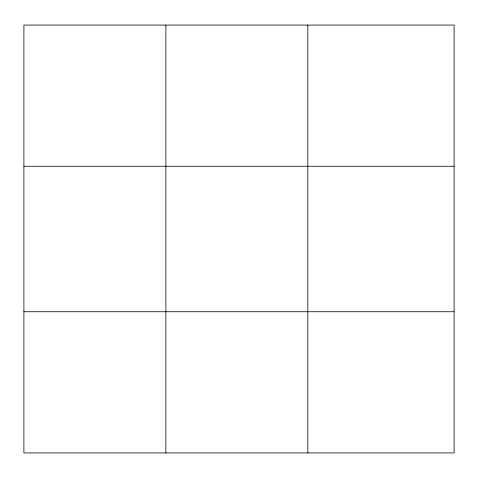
<?xml version="1.0" encoding="UTF-8"?>
<svg xmlns="http://www.w3.org/2000/svg" width="478" height="478" viewBox="0 0 478 478"><rect width="100%" height="100%" fill="white"/><g stroke="black" fill="none" stroke-linecap="round" stroke-linejoin="round"><path stroke-width="0.72" d="M165.866 25.065L165.866 452.935M307.832 25.065L307.832 452.935M454.1 311.74L454.1 452.935L23.9 452.935L23.9 25.065L454.1 25.065L454.1 311.74L23.9 311.74M23.9 166.26L454.1 166.26"/></g></svg>
